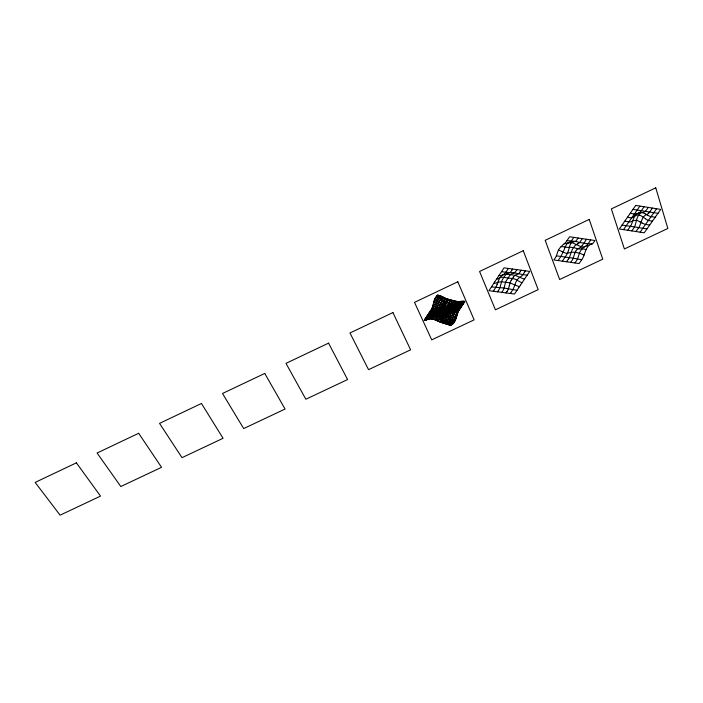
<?xml version="1.0" encoding="UTF-8"?>
<svg xmlns="http://www.w3.org/2000/svg" width="703" height="703" viewBox="0 0 703 703"><rect width="100%" height="100%" fill="white"/><g stroke="black" fill="none" stroke-linecap="round" stroke-linejoin="round"><path stroke-width="1.05" d="M433.399 304.012L433.628 303.002M442.749 296.956L441.879 296.534A27.971 24.385 -27.9 0 0 440.596 295.963L437.477 295.111A6.995 6.125 -30.3 0 0 436.554 296.121L435.632 297.518A14.745 12.856 -30.5 0 0 434.964 298.705A13.357 11.652 -30.5 0 0 434.331 300.339A26.89 23.331 -31.2 0 0 433.865 302L433.171 304.997A30.343 26.855 -27.1 0 1 432.855 306.209A15.448 13.603 -28.2 0 1 432.257 307.905L431.51 309.311A21.002 18.533 -28 0 1 431.22 309.786L430.412 311.025M433.689 302.747L434.964 298.705L437.477 295.111A12.153 10.633 -29.3 0 1 438.98 295.418A16.231 14.183 -29 0 1 440.596 295.972L444.7 297.931A26.415 23.173 -33.2 0 0 445.781 298.424L447.398 299.003A28.586 25.088 -33.4 0 0 447.987 299.179L454.2 300.937A26.389 23.085 -33.4 0 0 455.149 301.165A19.13 16.714 -32.8 0 0 456.616 301.42A15.686 13.691 -32.5 0 0 458.031 301.534L459.384 301.525A23.287 20.378 -33.1 0 0 459.876 301.499M427.986 314.707L431.51 309.311A12.751 11.213 -28.4 0 0 432.248 307.905L433.347 304.267C442.205 305.594 451.59 312.044 460.289 308.327M509.28 285.769L510.185 282.597A12.61 10.747 -36 0 1 511.266 280.251M509.244 285.901L508.638 288.098A16.661 14.359 -34.5 0 1 508.401 288.801A11.23 9.657 -34.7 0 1 507.346 290.972L506.608 292.07M442.301 322.73L449.366 324.944A16.064 13.928 -30.4 0 0 450.834 325.208A6.16 5.334 -29.4 0 0 451.906 324.593L453.233 323.424A10.264 8.902 -29.3 0 0 453.778 322.73A19.614 17.074 -29 0 0 454.586 321.508L455.333 320.155A15.431 13.41 -29.2 0 0 455.975 318.556A29.034 25.361 -28.4 0 0 456.335 317.413L457.17 314.364A26.74 22.883 -31.7 0 1 457.6 313.011A14.104 12.136 -31.1 0 1 458.259 311.438L461.124 307.123M426.949 316.174L424.269 320.375L425.535 320.173A5.993 5.237 -28 0 0 426.15 319.997L427.433 319.487A17.575 15.202 -27.4 0 1 427.872 319.311L429.067 318.951A6.503 5.65 -27.8 0 1 430.35 318.793A8.963 7.786 -27.6 0 1 431.747 318.872L433.233 319.153A16.529 14.324 -27 0 1 434.823 319.663A27.865 24.078 -26.1 0 1 436.088 320.199L438.857 321.491A24.948 21.74 -30.9 0 0 439.92 321.948A24.377 21.239 -30.8 0 0 441.326 322.431L447.829 324.514A23.551 20.449 -31.1 0 0 449.366 324.944L450.834 325.208L451.906 324.601A5.896 5.097 -29.4 0 0 452.899 323.802L454.586 321.508A15.44 13.419 -29.2 0 0 455.342 320.164L458.268 311.438A13.181 11.345 -31.1 0 1 459.05 310.12L459.876 308.916M569.228 247.895L569.667 246.375A28.34 23.594 -41 0 1 570.063 245.145L570.722 243.669A3.436 2.891 -40.8 0 1 571.671 242.579A2.645 2.223 -40.8 0 1 572.4 242.157L574.808 241.604A2.654 2.241 -41.2 0 0 575.274 241.41A3.067 2.584 -41.3 0 0 576.311 240.567L578.094 238.018M569.079 248.414L568.393 250.672M557.514 252.526L556.381 255.83A12.522 10.659 -39.3 0 1 555.089 258.203L553.885 259.961L579.105 263.546L581.952 259.416A17.338 14.605 -40.1 0 0 583.903 255.523L585.221 251.762A26.538 21.916 -40.9 0 1 586.126 249.591A16.925 14.034 -40.9 0 1 588.675 245.496L590.942 244.319A2.838 2.373 -41.5 0 0 592.137 243.932A3.33 2.786 -41.5 0 0 593.165 243.062L594.958 240.523L569.615 236.762L566.196 241.77A10.633 9.034 -41 0 1 564.096 243.871L563.323 244.495A11.942 10.053 -40.1 0 0 561.917 245.734L559.535 248.379A21.696 18.19 -40 0 0 559.21 248.88L558.674 249.75A9.737 8.208 -40 0 0 558.384 250.294L558.182 250.716A21.855 18.322 -40.1 0 0 557.514 252.526M573.411 247.597A20.202 16.837 -40.5 0 0 571.188 252.421L570.291 255.066A18.234 15.457 -39.6 0 1 569.158 257.878M584.395 254.117L584.553 253.642M632.102 221.357L633.113 219.89A17.856 14.57 -43.9 0 1 634.932 215.883M498.199 281.446L497.1 284.539M632.515 221.612L632.164 222.596A18.331 15.202 -43.5 0 1 630.45 226.392A19.236 15.949 -43.6 0 1 629.932 227.025L627.665 230.268M463.347 303.652L464.745 301.394L463.356 301.306A17.241 14.877 -30.4 0 0 462.012 301.341L459.384 301.525A16.854 14.719 -32.6 0 1 458.031 301.534L456.625 301.42C453.707 309.882 445.271 314.417 441.519 322.501L437.152 320.682M456.625 301.42L455.149 301.165C452.635 309.812 443.461 313.766 439.92 321.948M458.031 301.534L455.184 307.475L449.472 312.976L446.502 318.494L443.083 322.958M556.381 255.83L573.226 258.177L574.298 254.679A24.157 20.062 -40.5 0 1 574.764 253.247M455.149 301.165L453.628 300.787C451.273 309.487 441.932 313.318 438.233 321.201M459.384 301.525L456.528 307.457L451.783 312.07L448.206 319.303L444.639 323.415M574.764 253.247L575.142 252.359A11.046 9.227 -40.3 0 1 575.854 251.094M452.064 300.322C449.692 309.039 440.438 312.87 436.51 320.383L433.233 319.153L433.918 317.651L436.519 314.373L440.763 311.701L448.953 299.452L453.628 300.787M464.34 302.035L464.745 301.394A17.276 14.904 -30.4 0 0 463.356 301.306L460.702 301.438L457.794 307.246L453.189 312.185L449.929 320.129L446.238 323.969M429.41 312.589L424.269 320.375A7.786 6.81 -28.1 0 0 425.535 320.181L427.872 319.311A7.935 6.889 -27.7 0 1 429.067 318.942L431.37 315.023L435.517 312.15L437.301 310.041L443.145 298.634L444.059 297.615L445.781 298.424A21.617 18.955 -32.8 0 0 447.398 299.003L448.953 299.452M434.823 319.663C439.076 312.501 447.89 308.529 450.5 299.856M427.872 319.311L430.174 315.401L434.155 312.141L435.851 309.865L439.788 300.313L442.301 296.736M429.067 318.951L430.35 318.793L433.637 314.013L437.881 311.341L445.781 298.424M573.226 258.177L577.479 258.968L578.094 257.403A36.328 30.932 -39.4 0 0 578.332 256.674L578.947 254.688A26.16 21.652 -40.6 0 1 579.439 253.238A13.629 11.345 -40.5 0 1 581.917 248.967A18.471 15.431 -39.4 0 1 586.153 249.556M430.35 318.793L431.747 318.863L434.067 314.97L439.313 311.499L447.398 299.003M462.012 301.341L459.015 306.939L454.674 312.501L451.59 320.823L447.829 324.514M426.721 319.777L428.189 317.027L434.41 309.68L438.066 299.531L440.596 295.963M622.041 225.092L634.501 226.876L634.994 225.733A22.909 18.999 -43.4 0 0 635.644 223.651L636.514 220.215A18.19 14.816 -44 0 1 637.7 216.752A8.656 7.074 -44 0 1 638.183 216.014L638.746 215.162A21.925 17.83 -43.8 0 1 639.097 214.67L639.572 214.072A3.664 3.005 -44.2 0 1 641.347 212.798L642.867 212.438A17.074 14.025 -45.5 0 0 643.315 212.332L643.763 212.218A3.638 2.979 -44.7 0 0 645.477 211.225L646.303 210.206A24.271 20.071 -45.2 0 0 646.655 209.722L648.263 207.411M425.535 320.173C432.204 313.002 434.401 303.564 438.98 295.418M463.356 301.306C456.932 308.292 456.352 318.881 449.366 324.944M511.274 280.251L512.162 278.88M462.75 304.627L463.251 303.819M461.23 306.974L464.244 302.193M462.653 304.786L460.395 308.178M494.798 281.806L504.06 267.843L529.719 271.393L520.475 285.093M494.701 281.965L488.98 290.673L514.508 294.047L518.805 287.641M429.814 311.965L430.315 311.183M520.378 285.251L518.911 287.483M512.654 269.029L512.118 269.829M521.204 270.216L520.246 271.648M504.139 276.92L504.833 275.91A6.248 5.36 -35.9 0 1 506.538 274.108M497.996 291.104L497.531 291.798M498.207 290.787L498.831 289.829A11.248 9.71 -34.4 0 0 499.877 287.668A16.679 14.438 -34.2 0 0 500.114 286.965L501.643 281.446A12.619 10.8 -35.7 0 1 502.715 279.091L503.515 277.878M494.095 289.979L495.237 288.248A20.079 17.443 -34.2 0 0 495.747 287.448A18.19 15.791 -34.2 0 0 497.091 284.539M512.584 278.247L513.383 277.079M506.555 292.149L506.037 292.931M507.513 269.715L505.817 272.246L501.529 271.674M493.26 291.235L493.884 290.295M507.619 269.557L508.357 268.441M512.531 278.326L512.215 278.801M507.083 291.358L506.766 291.833M511.213 292.088L512.267 290.524A20.036 17.267 -35 0 0 512.777 289.715A18.146 15.633 -34.9 0 0 514.13 286.824L515.255 283.757A18.638 15.809 -36.3 0 1 516.969 280.11A9.807 8.348 -36.1 0 1 519.798 277.369L520.448 276.912A10.132 8.7 -36.9 0 0 522.97 274.645M512.065 269.908L511.38 270.945A6.222 5.369 -36.5 0 1 509.991 272.509A6.028 5.202 -36.6 0 1 508.647 273.195L507.636 273.625A6.582 5.65 -35.8 0 0 506.573 274.152A9.78 8.401 -35.4 0 0 503.796 274.592L502.707 275.031A9.824 8.436 -35.5 0 0 499.877 277.773A12.434 10.668 -35 0 0 499.385 278.124L498.163 278.81A3.568 3.084 -35.5 0 1 497.566 279.029L497.267 279.1A6.635 5.738 -35.7 0 1 496.45 279.214M524.614 272.079L522.909 274.592L514.157 272.852L505.817 272.246M510.273 293.494L511.011 292.395M524.825 271.762L525.466 270.804M520.194 271.727L519.921 272.123A6.222 5.343 -36.8 0 1 518.533 273.687A6.019 5.176 -36.9 0 1 517.188 274.372L516.187 274.794A6.582 5.624 -36.1 0 0 515.123 275.321L506.582 274.161M623.499 229.626L635.204 212.833M568.384 259.047L566.539 261.762M558.112 260.558L560.177 257.526A20.053 17.092 -39.6 0 0 560.713 256.7A19.965 17.021 -39.6 0 0 561.697 254.829L563.613 250.874A11.916 10.114 -40 0 0 563.894 250.259L564.404 248.915A27.514 22.953 -40.5 0 1 565.212 246.981L565.397 247.008A15.536 13.111 -39.2 0 1 566.864 247.359L571.372 247.368A15.325 12.882 -39.4 0 1 573.463 247.614A27.417 23.014 -38.5 0 1 574.913 247.957L576.952 248.554M573.859 237.386L571.152 241.103A3.761 3.181 -41.1 0 1 570.476 241.612L570.212 241.77A11.529 9.763 -41.5 0 1 569.65 242.069L568.674 242.57A5.114 4.306 -40.6 0 0 567.848 243.115L564.105 243.871M562.33 261.156L566.029 255.734A15.993 13.577 -39.9 0 0 567.462 253.194A26.196 22.338 -39.7 0 0 568.384 250.672M582.321 238.651L579.65 242.456L576.539 241.674A23.902 20.079 -39.3 0 0 575.274 241.41A21.108 17.733 -39.5 0 0 573.358 241.199L566.97 240.654M586.548 239.275L582.225 245.549M574.922 262.948L576.24 261.05A14.781 12.461 -39.8 0 0 577.506 258.968M590.757 239.899L588.534 243.124A19.965 16.846 -41.6 0 1 588.086 243.739A10.325 8.673 -41.4 0 1 585.081 246.56M570.739 262.36L571.829 260.769A21.116 17.891 -39.7 0 0 572.154 260.286A10.22 8.621 -39.7 0 0 573.217 258.177M635.433 212.499L639.906 206.084M644.089 206.752L641.329 210.689A8.831 7.276 -44.8 0 1 640.6 211.559L640.477 211.682M631.821 230.9L633.412 228.642A15.229 12.584 -43.5 0 0 634.519 226.876M635.969 231.533L638.245 228.299A19.209 15.87 -43.7 0 0 638.693 227.64L646.971 228.923M652.437 208.079L649.669 212.007A8.823 7.232 -44.8 0 1 648.939 212.877L648.807 213M640.108 232.166L656.593 208.738M427.881 314.856L427.055 316.025M502.838 274.943L503.366 274.574A10.158 8.787 -36.2 0 0 505.888 272.289M588.701 245.461A10.114 8.436 -40.5 0 0 586.24 246.085L585.661 246.322A16.564 13.928 -42 0 1 585.063 246.533L584.114 247.131A8.77 7.32 -40.5 0 0 581.891 248.941M577.655 243.923L577.101 244.205A11.116 9.306 -40.4 0 0 576.398 244.6L572.224 242.72L570.555 242.72A5.606 4.736 -41.2 0 1 570.089 242.816L569.931 242.834A18.603 15.756 -42.2 0 1 569.448 242.895L567.848 243.124M502.768 274.961L502.25 275.145A7.645 6.608 -36.2 0 1 498.998 275.523M497.733 282.571L497.144 282.773M497.803 282.544L498.761 282.219A9.737 8.357 -34.5 0 1 501.538 281.762L509.789 282.843L517.382 285.963A12.997 11.107 -36.8 0 0 519.543 286.543M425.825 317.818C435.289 312.317 443.76 322.343 452.899 323.793M425.034 319.074C434.349 313.81 442.793 323.327 451.906 324.601M426.633 316.614C436.229 311.288 444.577 321.297 453.778 322.73M427.468 315.436C437.099 310.937 445.465 319.803 454.586 321.508M461.537 306.517C451.862 309.944 443.259 302.694 434.322 300.339M462.354 305.26C452.512 308.828 443.962 301.104 434.964 298.705M460.702 301.438L460.043 301.49M460.711 307.729C451.264 310.752 442.714 304.267 433.804 302.246M463.154 303.977C453.259 307.281 444.727 299.812 435.728 297.351M428.294 314.267C437.881 311.209 446.396 317.923 455.333 320.155M463.945 302.677L454.533 302.879L436.554 296.121M581.926 248.976L580.107 248.985A12.259 10.299 -41.5 0 1 577.866 248.818L577.506 248.704A20.369 17.109 -42.2 0 1 576.952 248.554M459.041 310.12L450.983 310.251L432.855 306.209M429.111 313.055L438.707 313.186L455.975 318.556M429.911 311.807L439.788 312.563L456.528 316.728M575.142 252.359L577.611 252.772A27.347 22.883 -38.3 0 1 579.439 253.238A29.667 24.816 -38.1 0 1 581.144 253.827L584.061 255.066M430.711 310.559L449.472 312.976L457.047 314.821M431.51 309.311L457.6 313.011M491.476 286.894L504.06 288.028L517.021 290.304M581.733 259.741L577.479 258.968M458.268 311.438L449.955 310.998L432.248 307.905M527.162 275.198L522.909 274.592M651.76 216.709L655.205 217.245M624.756 221.181L628.245 221.726A17.918 14.772 -44.8 0 0 628.93 221.814M649.704 225.039L646.259 224.512A19.376 15.818 -44.9 0 1 645.565 224.389A18.471 15.071 -44.9 0 1 642.208 223.053M652.454 221.146L650.047 220.777A26.108 21.283 -45.6 0 1 649.519 220.68L649.159 220.61A9.886 8.058 -44.6 0 1 648.271 220.364L647.674 220.118A22.874 18.621 -45.4 0 1 645.468 218.747M627.48 217.262L629.923 217.64A21.644 17.847 -45.4 0 0 630.626 217.737L631.619 217.763A3.541 2.917 -44.2 0 0 633.289 217.192L634.475 216.322A16.512 13.498 -43.5 0 1 635.011 215.909L635.398 215.645A3.638 2.988 -44 0 1 637.384 215.03L638.746 215.162A13.014 10.677 -43.4 0 1 640.565 215.575A13.761 11.292 -43.3 0 1 642.12 216.401L645.459 218.765M634.501 226.876L638.693 227.64M632.964 209.38L657.973 213.325M630.222 213.325L633.711 213.879A18.014 14.833 -45.4 0 0 634.405 213.967M565.212 246.981L564.861 246.911A18.999 16.02 -38.9 0 0 562.602 246.674L561.75 246.665A22.329 18.823 -38.7 0 0 561.082 246.665M579.65 242.456L587.225 243.642A17.54 14.693 -42.5 0 0 588.086 243.739A14.701 12.311 -42.3 0 0 588.929 243.774L590.089 243.783A20.194 16.828 -39.9 0 1 592.137 243.932M515.132 275.33L522.452 278.406A13.058 11.151 -37.6 0 0 524.614 278.994M442.108 322.677L441.519 322.501M582.225 245.54A8.954 7.54 -41.1 0 1 581.161 246.779L576.398 244.6M561.811 251.437L563.419 252.228A20.255 17.083 -41.5 0 0 565.177 252.975L565.933 253.159A4.728 3.99 -40.3 0 0 566.803 253.229L567.444 253.185A13.893 11.74 -41 0 0 569.166 252.869L570.238 252.614A17.013 14.253 -39.1 0 1 571.17 252.412M442.96 297.061L444.059 297.615M640.02 221.858L642.19 223.071M645.503 214.02L647.683 215.25M431.747 318.863A12.136 10.527 -27.4 0 1 433.233 319.153M513.401 277.087A6.239 5.334 -36.2 0 1 515.097 275.286M497.153 282.817A7.61 6.582 -35.4 0 1 493.972 283.133M501.784 292.369A19.57 16.925 -34.3 0 0 502.311 291.596L502.724 290.945A11.925 10.281 -34.5 0 0 503.612 289.328L503.761 288.898A16.195 13.981 -34.3 0 0 504.06 288.028A28.463 24.71 -33.8 0 0 504.403 286.771L505.035 284.205A21.688 18.445 -36.1 0 1 505.677 282.07A10.712 9.157 -35.7 0 1 506.635 280.207L509.262 276.235A16.679 14.218 -36.2 0 1 509.578 275.769L509.693 275.62A5.773 4.947 -36.1 0 1 510.624 274.565L510.747 274.469A3.814 3.278 -36.2 0 1 511.573 273.942L512.865 273.423A9.244 7.961 -37 0 0 514.165 272.878A3.902 3.357 -36.7 0 0 515.299 271.92L516.301 270.585A21.969 19.051 -36.8 0 0 516.933 269.627M522.03 282.711A19.069 16.283 -37.7 0 1 519.174 281.393L515.782 279.486A12.443 10.633 -35.1 0 0 512.733 278.599L502.583 277.254A4.534 3.902 -35.3 0 0 500.193 277.641L499.938 277.808A18.682 15.967 -35.7 0 0 498.234 281.455M558.402 250.242A15.484 13.093 -38.7 0 1 561.794 251.463M579.703 242.509A6.512 5.483 -41.3 0 1 577.646 243.897M565.326 246.999A11.09 9.324 -40.5 0 1 567.716 243.01M573.499 247.641A8.682 7.276 -40.6 0 1 576.346 244.521M571.17 252.359A14.622 12.259 -39.2 0 1 575.133 252.377M575.854 251.085A15.897 13.252 -40.3 0 1 576.398 250.268L576.741 249.829A4.446 3.726 -40.4 0 1 577.875 248.783L579 248.203A7.215 6.072 -41.1 0 0 581.214 246.832M581.17 246.762A5.852 4.912 -41.3 0 0 583.393 246.973L583.701 246.894A10.923 9.165 -41.6 0 0 585.063 246.533M569.131 257.869A15.51 13.137 -39.7 0 1 568.384 259.047M634.95 215.874A6.951 5.703 -44 0 1 637.735 213.492L638.438 213.123A8.568 7.056 -44.8 0 0 640.521 211.735M632.823 221.058A7.891 6.476 -43.3 0 1 636.487 220.32A17.698 14.535 -42.7 0 1 639.985 221.902M641.971 212.473A7.926 6.494 -43.9 0 0 638.306 213.211L637.577 213.51A7.382 6.072 -44.7 0 1 634.387 214.037M641.971 212.543A17.786 14.587 -43.3 0 1 645.468 214.072M638.755 227.667A18.313 15.114 -43.6 0 0 640.459 223.879L641.444 221.181A17.839 14.491 -43.9 0 1 643.271 217.183A6.951 5.668 -44 0 1 646.075 214.802L646.778 214.433A8.559 7.012 -44.8 0 0 648.851 213.053M647.7 215.232A18.568 15.132 -45.4 0 0 651.031 216.656A19.473 15.879 -45.5 0 0 651.76 216.709M632.111 221.41A7.338 6.046 -44.1 0 1 628.913 221.884M635.714 205.417L619.334 228.993L644.238 232.79L660.741 209.397L635.714 205.417M76.39 462.846L35.15 482.416L60.107 515.167L100.52 496.107L76.39 462.846M138.667 433.285L97.093 453.013L120.811 486.529L161.549 467.31L138.667 433.285M201.453 403.478L159.537 423.373L182.007 457.662L223.071 438.294L201.453 403.478M264.759 373.434L222.5 393.487L243.686 428.566L285.075 409.041L264.759 373.434M328.582 343.134L285.972 363.354L305.858 399.234L347.59 379.55L328.582 343.134M392.933 312.589L349.971 332.976L368.539 369.664L410.605 349.822L392.933 312.589M457.82 281.789L414.506 302.352L431.721 339.857L474.13 319.847L457.82 281.789M523.252 250.725L479.569 271.463L495.422 309.803L538.173 289.636L523.252 250.725M589.228 219.406L545.185 240.321L559.641 279.513L602.752 259.179L589.228 219.406M655.758 187.833L611.346 208.914L624.387 248.967L667.85 228.466L655.758 187.833"/></g></svg>
